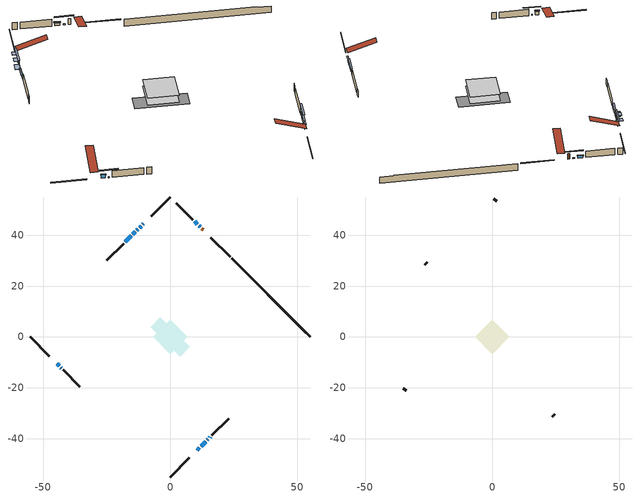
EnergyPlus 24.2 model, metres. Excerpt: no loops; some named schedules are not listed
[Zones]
conditioned space
 floor adiabatic (AdiabaticFloorConstruction): -6.69,0 0,6.69 6.69,0 0,-6.69 z1.07
 floor foundation (Slab1 construction): -7.72,3.84 -3.84,7.72 7.72,-3.84 3.84,-7.72 z-1.37
 wall outside (RimJoist1 construction): 0,-55.01 7.56,-47.45 / -55.01,0 -47.45,-7.56 / 0,55.01 -7.56,47.45 / 23.49,31.52 15.93,39.08 z1.07:1.37
 wall outside (AdiabaticWallConstruction 1): 12.9,42.11 12.42,42.6 z1.07:3.1
 wall outside (AdiabaticWallConstruction): -10.59,44.42 -10.76,44.25 / -12.7,42.31 -13.08,41.93 z1.07:2.72; 10.59,-44.42 11.49,-43.52 / 12.14,-42.87 13.93,-41.08 z1.07:2.52; -44.42,-10.59 -43.62,-11.39 / -15.3,39.71 -17.68,37.33 z1.07:2.35; 11.76,43.25 11.34,43.67 / -11.41,43.6 -12.04,42.97 / 14.58,-40.43 14.8,-40.21 / -42.97,-12.04 -42.76,-12.25 z1.07:1.41; -13.73,41.28 -14.65,40.36 z1.07:1.43; 15.45,-39.56 15.73,-39.28 z1.07:2.29; 10.68,44.33 9.57,45.45 z1.07:1.98
 wall outside (Wall1 construction): 16.38,-38.63 22.93,-32.08 / -42.1,-12.91 -35.55,-19.46 / -18.33,36.68 -24.89,30.13 / 8.91,46.1 2.36,52.65 z1.07:3.51
 wall foundation (FoundationWall1 construction): 24.15,30.86,-1.37 24.15,30.86,1.07 51.92,3.09,1.07 51.92,3.09,0.91 55.01,0,0.91 55.01,0,-1.37
 window (WindowConstruction 5): -10.59,44.42 -10.76,44.25 z1.07:2.72
 window (WindowConstruction 2): 10.59,-44.42 11.49,-43.52 z1.07:2.51
 window (WindowConstruction 3): 12.14,-42.87 13.93,-41.08 z1.07:2.51
 window (WindowConstruction 4): -44.42,-10.59 -43.63,-11.39 z1.07:2.35
 window (WindowConstruction 9): 11.76,43.25 11.34,43.67 z1.07:1.41
 window (WindowConstruction 10): -11.41,43.6 -12.04,42.97 z1.07:1.41
 window (WindowConstruction 11): 14.58,-40.43 14.79,-40.22 z1.07:1.41
 window (WindowConstruction 6): -12.7,42.31 -13.08,41.93 z1.07:2.72
 window (WindowConstruction 12): -42.97,-12.04 -42.76,-12.25 z1.07:1.41
 window (WindowConstruction 7): -13.73,41.28 -14.65,40.36 z1.07:1.43
 window (WindowConstruction 8): 15.45,-39.56 15.73,-39.28 z1.07:2.29
 window (WindowConstruction): 10.68,44.33 9.57,45.44 z1.07:1.98
 window (WindowConstruction 1): -15.31,39.71 -17.68,37.33 z1.07:2.35
 door (Door): 12.9,42.12 12.42,42.59 z1.07:3.1
 ceiling adiabatic (AdiabaticFloorConstruction): 0,-6.69 6.69,0 0,6.69 -6.69,0 z1.07
attic - vented
 floor to conditioned space (Floor1 construction Reversed): -6.69,0 0,6.69 6.69,0 0,-6.69 z3.51
 wall outside (Wall2 construction): 23.59,-31.42 24.64,-30.37 / -34.89,-20.12 -33.85,-21.16 / -25.54,29.47 -26.59,28.42 / 1.7,53.31 0.66,54.35 z1.07:3.51
 roof outside (Roof1 construction): 9.94,-45.07,3.51 3.42,-38.55,6.58 1.7,-40.27,6.58 8.22,-46.79,3.51; -45.07,-9.94,3.51 -38.55,-3.42,6.58 -40.27,-1.7,6.58 -46.79,-8.22,3.51; -9.94,45.07,3.51 -3.42,38.55,6.58 -1.7,40.27,6.58 -8.22,46.79,3.51; 13.55,41.46,3.51 7.03,34.94,6.58 8.75,33.22,6.58 15.27,39.74,3.51
shading: -11.19,43.82 -10.16,44.85 -11.24,45.92 -12.26,44.9 z3.33; 11.63,-43.38 10.45,-44.56 10.74,-44.85 11.92,-43.67 z2.72; 14.07,-40.94 12,-43.01 12.29,-43.3 14.36,-41.23 z2.72; -43.48,-11.53 -44.56,-10.45 -44.85,-10.74 -43.77,-11.82 z2.55; 9.47,45.54 13.63,41.39 13.92,41.68 9.76,45.83 z4.05; -13.91,41.1 -9.55,45.46 -9.84,45.76 -14.2,41.39 z4.05; 16.66,-38.35 12.72,-42.29 13.01,-42.58 16.95,-38.64 z4.05; -13.51,41.5 -12.27,42.74 -13.34,43.82 -14.58,42.58 z3.33; -40.89,-14.12 -44.83,-10.18 -45.13,-10.47 -41.18,-14.41 z4.05; -15.08,39.93 -13.3,41.71 -14.38,42.78 -16.15,41.01 z2.04; 9.42,45.59 10.82,44.19 11.12,44.48 9.71,45.88 z2.18; -17.82,37.19 -15.16,39.85 -15.45,40.14 -18.11,37.48 z2.55
[Building]
Building 1: Terrain=Suburbs
[Site:Location]
Montreal Mirabel Intl AP_QC: Latitude {deg}=45.68; Longitude {deg}=-74.03; Time Zone {hr}=-5; Elevation {m}=82; Keep Site Location Information=Yes
[Site:GroundTemperature:Shallow]
0.642858, -1.75623, -1.94836, -0.80987, 3.76054, 8.30966, 12.2535, 14.7518, 14.9641, 12.9321, 9.08883, 4.67926
[Site:WaterMainsTemperature]
Calculation Method=Schedule; Temperature Schedule=mains temperature schedule
[Material] Roughness=Rough; Thermal Absorptance=0.9
Name | Thickness {m} | Conductivity {W/m-K} | Density {kg/m3} | Specific Heat {J/kg-K} | Solar Absorptance | Visible Absorptance
asphalt or fiberglass shingles | 0.00635 | 0.162714 | 1121.4 | 1465.45 | 0.4 | 0.4
ceiling loosefill ins | 0.169333 | 0.0480833 | 16.02 | 1046.75 | 0.7 | 0.7
ceiling stud and cavity | 0.1397 | 0.137499 | 65.682 | 1177.47 | 0.7 | 0.7
concrete 4.0 in. | 0.1016 | 1.803125 | 2242.8 | 837.4 | 0.7 | 0.7
concrete 8.0 in. | 0.2032 | 1.803125 | 2242.8 | 837.4 | 0.7 | 0.7
door material | 0.04445 | 0.053851 | 512.64 | 1214.23 | 0.7 | 0.7
exterior vertical ins | 0.064558 | 0.029427 | 32.04 | 1214.23 | 0.7 | 0.7
floor covering | 0.0127 | 0.0433444 | 54.468 | 1339.84 | 0.6 | 0.6
floor rigid ins; wall rigid ins 1 | 0.512978 | 0.029427 | 32.04 | 1214.23 | 0.7 | 0.7
floor stud and cavity | 0.1397 | 1.75129 | 37.0049 | 1207.88 | 0.7 | 0.7
furniture material conditioned space 1 | 0.1524 | 0.115458 | 640.8 | 1214.23 | 0.6 | 0.6
gypsum board | 0.0127 | 0.160291 | 801 | 837.4 | 0.6 | 0.6
gypsum board 1 | 0.0127 | 0.160291 | 801 | 837.4 | 0.7 | 0.7
osb sheathing 0.5 in. | 0.0127 | 0.115458 | 512.64 | 1214.23 | 0.7 | 0.7
osb sheathing 0.75 in. | 0.01905 | 0.115458 | 512.64 | 1214.23 | 0.7 | 0.7
osb sheathing 2.0 in. | 0.0508 | 0.115458 | 512.64 | 1214.23 | 0.7 | 0.7
rim joist rigid ins; wall rigid ins | 0.051816 | 0.029427 | 32.04 | 1214.23 | 0.7 | 0.7
rim joist stud and cavity | 0.0508 | 0.0344034 | 125.044 | 1163.47 | 0.6 | 0.6
wall stud and cavity | 0.1397 | 0.160281 | 139.0536 | 1170.24 | 0.7 | 0.7
wall stud and cavity 1 | 0.0889 | 6.1454 | 50.32683 | 1063.81 | 0.6 | 0.6
wall stud and cavity 2 | 0.0889 | 0.380278 | 52.3479 | 1209.89 | 0.7 | 0.7
wall stud and cavity 3 | 0.0889 | 0.391764 | 83.0341 | 1211.67 | 0.7 | 0.7
wood siding | 0.0254 | 0.102417 | 544.68 | 1172.36 | 0.4 | 0.4
wood siding 1 | 0.00254 | 0.102417 | 544.68 | 1172.36 | 0.4 | 0.4
wood siding 2; wood siding 3; wood siding 4 | 0.0254 | 0.102417 | 544.68 | 1172.36 | 0.7 | 0.7
[WindowMaterial:SimpleGlazingSystem]
Name | U-Factor {W/m2-K} | Solar Heat Gain Coefficient
WindowMaterial | 4.65085 | 0.66
WindowMaterial 1 | 4.13529 | 0.69
WindowMaterial 2 | 1.936198 | 0.35
WindowMaterial 3 | 3.991634 | 0.69
WindowMaterial 4 | 6.853346 | 0.53
WindowMaterial 5 | 4.98472 | 0.64
WindowMaterial 6 | 5.83755 | 0.59
WindowMaterial 7 | 5.521855 | 0.61
WindowMaterial 8 | 8.076955 | 0.45
[Construction]
AdiabaticFloorConstruction: floor stud and cavity, floor rigid ins, osb sheathing 0.75 in., floor covering
AdiabaticWallConstruction: wood siding 3, wall rigid ins 1, wall stud and cavity 2, gypsum board
AdiabaticWallConstruction 1: wood siding 4, wall rigid ins 1, wall stud and cavity 2, gypsum board
Door: door material
Floor1 construction Reversed: gypsum board, ceiling stud and cavity, ceiling loosefill ins
FoundationWall1 construction: concrete 8.0 in., gypsum board 1
furniture construction conditioned space 1: furniture material conditioned space 1
PartitionWallConstruction: gypsum board, wall stud and cavity 3, gypsum board
RimJoist1 construction: wood siding 2, rim joist rigid ins, osb sheathing 2.0 in., rim joist stud and cavity
Roof1 construction: asphalt or fiberglass shingles
Slab1 construction: concrete 4.0 in.
Wall1 construction: wood siding, wall rigid ins, osb sheathing 0.5 in., wall stud and cavity, gypsum board
Wall2 construction: wood siding 1, wall stud and cavity 1
WindowConstruction: WindowMaterial
WindowConstruction 1; WindowConstruction 4: WindowMaterial 1
WindowConstruction 10; WindowConstruction 11; WindowConstruction 12; WindowConstruction 9: WindowMaterial 8
WindowConstruction 2: WindowMaterial 2
WindowConstruction 3: WindowMaterial 3
WindowConstruction 5: WindowMaterial 4
WindowConstruction 6: WindowMaterial 5
WindowConstruction 7: WindowMaterial 6
WindowConstruction 8: WindowMaterial 7
[Zone] Multiplier=1; Part of Total Floor Area=Yes
Name | Volume {m3}
attic - vented | 44.7303
conditioned space | 464.5
[Space]
Name | Zone | Volume {m3}
attic - vented 1 | attic - vented | 44.7303
conditioned space 1 | conditioned space | 464.5
[ZoneInfiltration:EffectiveLeakageArea]
infil attic - vented 1: Zone or Space=attic - vented 1; Schedule=Always On Discrete; Effective Air Leakage Area {cm2}=4137.23; Stack Coefficient=0.000383316; Wind Coefficient=1.32281e-05
[ZoneMixing]
whole house fan mix: Zone or Space=attic - vented; Schedule=Always On Continuous; Design Flow Rate Calculation Method=Flow/Zone; Design Flow Rate {m3/s}=0; Source Zone or Space=conditioned space
[SurfaceProperty:ExposedFoundationPerimeter]
Slab1: Exposed Perimeter Calculation Method=TotalExposedPerimeter; Total Exposed Perimeter {m}=43.648
[InternalMass] Zone or ZoneList=conditioned space; Space or SpaceList=conditioned space 1
Name | Construction | Surface Area {m2}
furniture mass conditioned space 1 | furniture construction conditioned space 1 | 71.6961
partition wall mass | PartitionWallConstruction | 179.24
[Lights]
interior lighting: Zone or ZoneList or Space or SpaceList=conditioned space 1; Schedule=interior lighting schedule; Design Level Calculation Method=LightingLevel; Lighting Level {W}=343.2; Return Air Fraction=0; Fraction Radiant=0.6; Fraction Visible=0.2; Fraction Replaceable=1
[People]
occupants: Zone or ZoneList or Space or SpaceList=conditioned space 1; Number of People Schedule=occupants schedule; Number of People Calculation Method=People; Number of People=3; Fraction Radiant=0.314171; Sensible Heat Fraction=0.56303; Activity Level Schedule=occupants activity schedule; Carbon Dioxide Generation Rate {m3/s-W}=0; Enable ASHRAE 55 Comfort Warnings=No; Mean Radiant Temperature Calculation Type=EnclosureAveraged
[ElectricEquipment] Zone or ZoneList or Space or SpaceList=conditioned space 1; Design Level Calculation Method=EquipmentLevel
Name | Schedule | Design Level {W} | Fraction Latent | Fraction Radiant | Fraction Lost
clothes dryer | clothes dryer schedule | 140.772 | 0.015 | 0.081 | 0.85
clothes washer | clothes washer schedule | 32.1985 | 0.03 | 0.162 | 0.7
cooking range | cooking range schedule | 215.147 | 0.08 | 0.432 | 0.2
dishwasher | dishwasher schedule | 66.8632 | 0.3 | 0.18 | 0.4
fridge | fridge schedule | 72.9452 | 0 | 0.6 | 0
mech vent bath fan 0 | mech vent bath fan 0 schedule | 50.2 | 0 | 0 | 1
mech vent house fan | mech vent house fan schedule | 19.9167 | 0 | 0 | 0.5
mech vent house fan cfis | mech vent house fan cfis schedule | 0 | 0 | 0 | 0
mech vent range fan 0 | mech vent range fan 0 schedule | 57 | 0 | 0 | 1
misc plug loads | misc plug loads schedule | 494.7 | 0.045 | 0.513 | 0.1
whole house fan | Always On Discrete | 0 | 0 | 0 | 1
[OtherEquipment] Zone or ZoneList or Space or SpaceList=conditioned space 1; Design Level Calculation Method=EquipmentLevel
Name | Fuel Type | Schedule | Design Level {W} | Fraction Latent | Fraction Radiant | Fraction Lost
clothes dryer 1 | Electricity | clothes dryer schedule | 0 | 0.015 | 0.081 | 0.85
cooking range 1 | Electricity | cooking range schedule | 0 | 0.08 | 0.432 | 0.2
general water use latent | None | general water use schedule | 62.594 | 1 | 0 | 0
general water use sensible | None | general water use schedule | -61.6891 | 0 | 0.6 | 0
mech vent house fan latent load | None | Always On Discrete | 0 | 1 | 0 | 0
mech vent house fan sensible load | None | Always On Discrete | 0 | 0 | 0 | 0
water heater energy adjustment1 | Electricity | Always On Discrete | 0.01 | 0 | 0 | 1
[ZoneInfiltration:DesignFlowRate] Zone or ZoneList or Space or SpaceList=conditioned space 1; Schedule=Always On Discrete; Design Flow Rate Calculation Method=Flow/Zone; Design Flow Rate {m3/s}=0
infil flow; natural vent flow; whole house fan flow
[Foundation:Kiva]
Foundation Kiva 1: Initial Indoor Air Temperature {C}=18; Wall Height Above Grade {m}=1.06997; Wall Depth Below Slab {m}=0.2032; Custom Block Material Name 1=exterior vertical ins; Custom Block Depth 1 {m}=2.43998; Custom Block X Position 1 {m}=0.2159; Custom Block Z Position 1 {m}=0
[Foundation:Kiva:Settings]
Soil Conductivity {W/m-K}=0.849921; Soil Density {kg/m3}=1842.3; Soil Specific Heat {J/kg-K}=418.7; Ground Solar Absorptivity=0.9; Ground Thermal Absorptivity=0.9; Ground Surface Roughness {m}=0.03; Far-Field Width {m}=40; Deep-Ground Boundary Condition=ZeroFlux; Deep-Ground Depth {m}=40; Minimum Cell Dimension {m}=0.2; Maximum Cell Growth Coefficient=3; Simulation Timestep=Timestep
[Exterior:Lights]
exterior lighting: Schedule=exterior lighting schedule; Design Level {W}=75.6
[Schedule:Constant]
Name | Hourly Value
Always On Continuous; mech vent house fan schedule; mech vent house fan cfis schedule; Always On Discrete | 1
occupants activity schedule | 117.228
fridge schedule | 0
[Schedule:Week:Daily]
interior lighting schedule Week Rule - Jan1-Jan27: interior lighting schedule day, interior lighting schedule day, interior lighting schedule day, interior lighting schedule day, interior lighting schedule day, interior lighting schedule day, interior lighting schedule day, interior lighting schedule default day, interior lighting schedule default day, interior lighting schedule default day, interior lighting schedule default day, interior lighting schedule default day
interior lighting schedule Week Rule - Jan28-Feb3: interior lighting schedule day, interior lighting schedule day, interior lighting schedule day, interior lighting schedule day, interior lighting schedule day 1, interior lighting schedule day 1, interior lighting schedule day 1, interior lighting schedule default day, interior lighting schedule default day, interior lighting schedule default day, interior lighting schedule default day, interior lighting schedule default day
interior lighting schedule Week Rule - Feb4-Feb24: interior lighting schedule day 1, interior lighting schedule day 1, interior lighting schedule day 1, interior lighting schedule day 1, interior lighting schedule day 1, interior lighting schedule day 1, interior lighting schedule day 1, interior lighting schedule default day, interior lighting schedule default day, interior lighting schedule default day, interior lighting schedule default day, interior lighting schedule default day
interior lighting schedule Week Rule - Feb25-Mar3: interior lighting schedule day 1, interior lighting schedule day 1, interior lighting schedule day 1, interior lighting schedule day 1, interior lighting schedule day 2, interior lighting schedule day 2, interior lighting schedule day 2, interior lighting schedule default day, interior lighting schedule default day, interior lighting schedule default day, interior lighting schedule default day, interior lighting schedule default day
interior lighting schedule Week Rule - Mar4-Mar31: interior lighting schedule day 2, interior lighting schedule day 2, interior lighting schedule day 2, interior lighting schedule day 2, interior lighting schedule day 2, interior lighting schedule day 2, interior lighting schedule day 2, interior lighting schedule default day, interior lighting schedule default day, interior lighting schedule default day, interior lighting schedule default day, interior lighting schedule default day
interior lighting schedule Week Rule - Apr1-Apr28: interior lighting schedule day 3, interior lighting schedule day 3, interior lighting schedule day 3, interior lighting schedule day 3, interior lighting schedule day 3, interior lighting schedule day 3, interior lighting schedule day 3, interior lighting schedule default day, interior lighting schedule default day, interior lighting schedule default day, interior lighting schedule default day, interior lighting schedule default day
interior lighting schedule Week Rule - Apr29-May5: interior lighting schedule day 3, interior lighting schedule day 3, interior lighting schedule day 4, interior lighting schedule day 4, interior lighting schedule day 4, interior lighting schedule day 4, interior lighting schedule day 4, interior lighting schedule default day, interior lighting schedule default day, interior lighting schedule default day, interior lighting schedule default day, interior lighting schedule default day
interior lighting schedule Week Rule - May6-May26: interior lighting schedule day 4, interior lighting schedule day 4, interior lighting schedule day 4, interior lighting schedule day 4, interior lighting schedule day 4, interior lighting schedule day 4, interior lighting schedule day 4, interior lighting schedule default day, interior lighting schedule default day, interior lighting schedule default day, interior lighting schedule default day, interior lighting schedule default day
interior lighting schedule Week Rule - May27-Jun2: interior lighting schedule day 4, interior lighting schedule day 4, interior lighting schedule day 4, interior lighting schedule day 4, interior lighting schedule day 4, interior lighting schedule day 5, interior lighting schedule day 5, interior lighting schedule default day, interior lighting schedule default day, interior lighting schedule default day, interior lighting schedule default day, interior lighting schedule default day
interior lighting schedule Week Rule - Jun3-Jun30: interior lighting schedule day 5, interior lighting schedule day 5, interior lighting schedule day 5, interior lighting schedule day 5, interior lighting schedule day 5, interior lighting schedule day 5, interior lighting schedule day 5, interior lighting schedule default day, interior lighting schedule default day, interior lighting schedule default day, interior lighting schedule default day, interior lighting schedule default day
interior lighting schedule Week Rule - Jul1-Jul28: interior lighting schedule day 6, interior lighting schedule day 6, interior lighting schedule day 6, interior lighting schedule day 6, interior lighting schedule day 6, interior lighting schedule day 6, interior lighting schedule day 6, interior lighting schedule default day, interior lighting schedule default day, interior lighting schedule default day, interior lighting schedule default day, interior lighting schedule default day
interior lighting schedule Week Rule - Jul29-Aug4: interior lighting schedule day 6, interior lighting schedule day 6, interior lighting schedule day 6, interior lighting schedule day 7, interior lighting schedule day 7, interior lighting schedule day 7, interior lighting schedule day 7, interior lighting schedule default day, interior lighting schedule default day, interior lighting schedule default day, interior lighting schedule default day, interior lighting schedule default day
interior lighting schedule Week Rule - Aug5-Aug25: interior lighting schedule day 7, interior lighting schedule day 7, interior lighting schedule day 7, interior lighting schedule day 7, interior lighting schedule day 7, interior lighting schedule day 7, interior lighting schedule day 7, interior lighting schedule default day, interior lighting schedule default day, interior lighting schedule default day, interior lighting schedule default day, interior lighting schedule default day
interior lighting schedule Week Rule - Aug26-Sep1: interior lighting schedule day 7, interior lighting schedule day 7, interior lighting schedule day 7, interior lighting schedule day 7, interior lighting schedule day 7, interior lighting schedule day 7, interior lighting schedule day 8, interior lighting schedule default day, interior lighting schedule default day, interior lighting schedule default day, interior lighting schedule default day, interior lighting schedule default day
interior lighting schedule Week Rule - Sep2-Sep29: interior lighting schedule day 8, interior lighting schedule day 8, interior lighting schedule day 8, interior lighting schedule day 8, interior lighting schedule day 8, interior lighting schedule day 8, interior lighting schedule day 8, interior lighting schedule default day, interior lighting schedule default day, interior lighting schedule default day, interior lighting schedule default day, interior lighting schedule default day
interior lighting schedule Week Rule - Sep30-Oct6: interior lighting schedule day 8, interior lighting schedule day 9, interior lighting schedule day 9, interior lighting schedule day 9, interior lighting schedule day 9, interior lighting schedule day 9, interior lighting schedule day 9, interior lighting schedule default day, interior lighting schedule default day, interior lighting schedule default day, interior lighting schedule default day, interior lighting schedule default day
interior lighting schedule Week Rule - Oct7-Oct27: interior lighting schedule day 9, interior lighting schedule day 9, interior lighting schedule day 9, interior lighting schedule day 9, interior lighting schedule day 9, interior lighting schedule day 9, interior lighting schedule day 9, interior lighting schedule default day, interior lighting schedule default day, interior lighting schedule default day, interior lighting schedule default day, interior lighting schedule default day
interior lighting schedule Week Rule - Oct28-Nov3: interior lighting schedule day 9, interior lighting schedule day 9, interior lighting schedule day 9, interior lighting schedule day 9, interior lighting schedule day 10, interior lighting schedule day 10, interior lighting schedule day 10, interior lighting schedule default day, interior lighting schedule default day, interior lighting schedule default day, interior lighting schedule default day, interior lighting schedule default day
interior lighting schedule Week Rule - Nov4-Nov24: interior lighting schedule day 10, interior lighting schedule day 10, interior lighting schedule day 10, interior lighting schedule day 10, interior lighting schedule day 10, interior lighting schedule day 10, interior lighting schedule day 10, interior lighting schedule default day, interior lighting schedule default day, interior lighting schedule default day, interior lighting schedule default day, interior lighting schedule default day
interior lighting schedule Week Rule - Nov25-Dec1: interior lighting schedule day 10, interior lighting schedule day 10, interior lighting schedule day 10, interior lighting schedule day 10, interior lighting schedule day 10, interior lighting schedule day 10, interior lighting schedule day 11, interior lighting schedule default day, interior lighting schedule default day, interior lighting schedule default day, interior lighting schedule default day, interior lighting schedule default day
interior lighting schedule Week Rule - Dec2-Dec31: interior lighting schedule day 11, interior lighting schedule day 11, interior lighting schedule day 11, interior lighting schedule day 11, interior lighting schedule day 11, interior lighting schedule day 11, interior lighting schedule day 11, interior lighting schedule default day, interior lighting schedule default day, interior lighting schedule default day, interior lighting schedule default day, interior lighting schedule default day
occupants schedule Week Rule - Jan1-Dec31: occupants schedule day, occupants schedule day, occupants schedule day, occupants schedule day, occupants schedule day, occupants schedule day, occupants schedule day, occupants schedule default day, occupants schedule default day, occupants schedule default day, occupants schedule default day, occupants schedule default day
clothes dryer schedule Week Rule - Jan1-Dec31: clothes dryer schedule day, clothes dryer schedule day, clothes dryer schedule day, clothes dryer schedule day, clothes dryer schedule day, clothes dryer schedule day, clothes dryer schedule day, clothes dryer schedule default day, clothes dryer schedule default day, clothes dryer schedule default day, clothes dryer schedule default day, clothes dryer schedule default day
clothes washer schedule Week Rule - Jan1-Dec31: clothes washer schedule day, clothes washer schedule day, clothes washer schedule day, clothes washer schedule day, clothes washer schedule day, clothes washer schedule day, clothes washer schedule day, clothes washer schedule default day, clothes washer schedule default day, clothes washer schedule default day, clothes washer schedule default day, clothes washer schedule default day
cooking range schedule Week Rule - Jan1-Dec31: cooking range schedule day, cooking range schedule day, cooking range schedule day, cooking range schedule day, cooking range schedule day, cooking range schedule day, cooking range schedule day, cooking range schedule default day, cooking range schedule default day, cooking range schedule default day, cooking range schedule default day, cooking range schedule default day
dishwasher schedule Week Rule - Jan1-Dec31: dishwasher schedule day, dishwasher schedule day, dishwasher schedule day, dishwasher schedule day, dishwasher schedule day, dishwasher schedule day, dishwasher schedule day, dishwasher schedule default day, dishwasher schedule default day, dishwasher schedule default day, dishwasher schedule default day, dishwasher schedule default day
mech vent bath fan 0 schedule Week Rule - Jan1-Dec31: mech vent bath fan 0 schedule day, mech vent bath fan 0 schedule day, mech vent bath fan 0 schedule day, mech vent bath fan 0 schedule day, mech vent bath fan 0 schedule day, mech vent bath fan 0 schedule day, mech vent bath fan 0 schedule day, mech vent bath fan 0 schedule default day, mech vent bath fan 0 schedule default day, mech vent bath fan 0 schedule default day, mech vent bath fan 0 schedule default day, mech vent bath fan 0 schedule default day
mech vent range fan 0 schedule Week Rule - Jan1-Dec31: mech vent range fan 0 schedule day, mech vent range fan 0 schedule day, mech vent range fan 0 schedule day, mech vent range fan 0 schedule day, mech vent range fan 0 schedule day, mech vent range fan 0 schedule day, mech vent range fan 0 schedule day, mech vent range fan 0 schedule default day, mech vent range fan 0 schedule default day, mech vent range fan 0 schedule default day, mech vent range fan 0 schedule default day, mech vent range fan 0 schedule default day
misc plug loads schedule Week Rule - Jan1-Dec31: misc plug loads schedule day, misc plug loads schedule day, misc plug loads schedule day, misc plug loads schedule day, misc plug loads schedule day, misc plug loads schedule day, misc plug loads schedule day, misc plug loads schedule default day, misc plug loads schedule default day, misc plug loads schedule default day, misc plug loads schedule default day, misc plug loads schedule default day
general water use schedule Week Rule - Jan1-Dec31: general water use schedule day, general water use schedule day, general water use schedule day, general water use schedule day, general water use schedule day, general water use schedule day, general water use schedule day, general water use schedule default day, general water use schedule default day, general water use schedule default day, general water use schedule default day, general water use schedule default day
exterior lighting schedule Week Rule - Jan1-Jan27: exterior lighting schedule day, exterior lighting schedule day, exterior lighting schedule day, exterior lighting schedule day, exterior lighting schedule day, exterior lighting schedule day, exterior lighting schedule day, exterior lighting schedule default day, exterior lighting schedule default day, exterior lighting schedule default day, exterior lighting schedule default day, exterior lighting schedule default day
exterior lighting schedule Week Rule - Jan28-Feb3: exterior lighting schedule day, exterior lighting schedule day, exterior lighting schedule day, exterior lighting schedule day, exterior lighting schedule day 1, exterior lighting schedule day 1, exterior lighting schedule day 1, exterior lighting schedule default day, exterior lighting schedule default day, exterior lighting schedule default day, exterior lighting schedule default day, exterior lighting schedule default day
exterior lighting schedule Week Rule - Feb4-Feb24: exterior lighting schedule day 1, exterior lighting schedule day 1, exterior lighting schedule day 1, exterior lighting schedule day 1, exterior lighting schedule day 1, exterior lighting schedule day 1, exterior lighting schedule day 1, exterior lighting schedule default day, exterior lighting schedule default day, exterior lighting schedule default day, exterior lighting schedule default day, exterior lighting schedule default day
exterior lighting schedule Week Rule - Feb25-Mar3: exterior lighting schedule day 1, exterior lighting schedule day 1, exterior lighting schedule day 1, exterior lighting schedule day 1, exterior lighting schedule day 2, exterior lighting schedule day 2, exterior lighting schedule day 2, exterior lighting schedule default day, exterior lighting schedule default day, exterior lighting schedule default day, exterior lighting schedule default day, exterior lighting schedule default day
exterior lighting schedule Week Rule - Mar4-Mar31: exterior lighting schedule day 2, exterior lighting schedule day 2, exterior lighting schedule day 2, exterior lighting schedule day 2, exterior lighting schedule day 2, exterior lighting schedule day 2, exterior lighting schedule day 2, exterior lighting schedule default day, exterior lighting schedule default day, exterior lighting schedule default day, exterior lighting schedule default day, exterior lighting schedule default day
exterior lighting schedule Week Rule - Apr1-Apr28: exterior lighting schedule day 3, exterior lighting schedule day 3, exterior lighting schedule day 3, exterior lighting schedule day 3, exterior lighting schedule day 3, exterior lighting schedule day 3, exterior lighting schedule day 3, exterior lighting schedule default day, exterior lighting schedule default day, exterior lighting schedule default day, exterior lighting schedule default day, exterior lighting schedule default day
exterior lighting schedule Week Rule - Apr29-May5: exterior lighting schedule day 3, exterior lighting schedule day 3, exterior lighting schedule day 4, exterior lighting schedule day 4, exterior lighting schedule day 4, exterior lighting schedule day 4, exterior lighting schedule day 4, exterior lighting schedule default day, exterior lighting schedule default day, exterior lighting schedule default day, exterior lighting schedule default day, exterior lighting schedule default day
exterior lighting schedule Week Rule - May6-May26: exterior lighting schedule day 4, exterior lighting schedule day 4, exterior lighting schedule day 4, exterior lighting schedule day 4, exterior lighting schedule day 4, exterior lighting schedule day 4, exterior lighting schedule day 4, exterior lighting schedule default day, exterior lighting schedule default day, exterior lighting schedule default day, exterior lighting schedule default day, exterior lighting schedule default day
exterior lighting schedule Week Rule - May27-Jun2: exterior lighting schedule day 4, exterior lighting schedule day 4, exterior lighting schedule day 4, exterior lighting schedule day 4, exterior lighting schedule day 4, exterior lighting schedule day 5, exterior lighting schedule day 5, exterior lighting schedule default day, exterior lighting schedule default day, exterior lighting schedule default day, exterior lighting schedule default day, exterior lighting schedule default day
exterior lighting schedule Week Rule - Jun3-Jun30: exterior lighting schedule day 5, exterior lighting schedule day 5, exterior lighting schedule day 5, exterior lighting schedule day 5, exterior lighting schedule day 5, exterior lighting schedule day 5, exterior lighting schedule day 5, exterior lighting schedule default day, exterior lighting schedule default day, exterior lighting schedule default day, exterior lighting schedule default day, exterior lighting schedule default day
exterior lighting schedule Week Rule - Jul1-Jul28: exterior lighting schedule day 6, exterior lighting schedule day 6, exterior lighting schedule day 6, exterior lighting schedule day 6, exterior lighting schedule day 6, exterior lighting schedule day 6, exterior lighting schedule day 6, exterior lighting schedule default day, exterior lighting schedule default day, exterior lighting schedule default day, exterior lighting schedule default day, exterior lighting schedule default day
exterior lighting schedule Week Rule - Jul29-Aug4: exterior lighting schedule day 6, exterior lighting schedule day 6, exterior lighting schedule day 6, exterior lighting schedule day 7, exterior lighting schedule day 7, exterior lighting schedule day 7, exterior lighting schedule day 7, exterior lighting schedule default day, exterior lighting schedule default day, exterior lighting schedule default day, exterior lighting schedule default day, exterior lighting schedule default day
exterior lighting schedule Week Rule - Aug5-Aug25: exterior lighting schedule day 7, exterior lighting schedule day 7, exterior lighting schedule day 7, exterior lighting schedule day 7, exterior lighting schedule day 7, exterior lighting schedule day 7, exterior lighting schedule day 7, exterior lighting schedule default day, exterior lighting schedule default day, exterior lighting schedule default day, exterior lighting schedule default day, exterior lighting schedule default day
exterior lighting schedule Week Rule - Aug26-Sep1: exterior lighting schedule day 7, exterior lighting schedule day 7, exterior lighting schedule day 7, exterior lighting schedule day 7, exterior lighting schedule day 7, exterior lighting schedule day 7, exterior lighting schedule day 8, exterior lighting schedule default day, exterior lighting schedule default day, exterior lighting schedule default day, exterior lighting schedule default day, exterior lighting schedule default day
exterior lighting schedule Week Rule - Sep2-Sep29: exterior lighting schedule day 8, exterior lighting schedule day 8, exterior lighting schedule day 8, exterior lighting schedule day 8, exterior lighting schedule day 8, exterior lighting schedule day 8, exterior lighting schedule day 8, exterior lighting schedule default day, exterior lighting schedule default day, exterior lighting schedule default day, exterior lighting schedule default day, exterior lighting schedule default day
exterior lighting schedule Week Rule - Sep30-Oct6: exterior lighting schedule day 8, exterior lighting schedule day 9, exterior lighting schedule day 9, exterior lighting schedule day 9, exterior lighting schedule day 9, exterior lighting schedule day 9, exterior lighting schedule day 9, exterior lighting schedule default day, exterior lighting schedule default day, exterior lighting schedule default day, exterior lighting schedule default day, exterior lighting schedule default day
exterior lighting schedule Week Rule - Oct7-Oct27: exterior lighting schedule day 9, exterior lighting schedule day 9, exterior lighting schedule day 9, exterior lighting schedule day 9, exterior lighting schedule day 9, exterior lighting schedule day 9, exterior lighting schedule day 9, exterior lighting schedule default day, exterior lighting schedule default day, exterior lighting schedule default day, exterior lighting schedule default day, exterior lighting schedule default day
exterior lighting schedule Week Rule - Oct28-Nov3: exterior lighting schedule day 9, exterior lighting schedule day 9, exterior lighting schedule day 9, exterior lighting schedule day 9, exterior lighting schedule day 10, exterior lighting schedule day 10, exterior lighting schedule day 10, exterior lighting schedule default day, exterior lighting schedule default day, exterior lighting schedule default day, exterior lighting schedule default day, exterior lighting schedule default day
exterior lighting schedule Week Rule - Nov4-Nov24: exterior lighting schedule day 10, exterior lighting schedule day 10, exterior lighting schedule day 10, exterior lighting schedule day 10, exterior lighting schedule day 10, exterior lighting schedule day 10, exterior lighting schedule day 10, exterior lighting schedule default day, exterior lighting schedule default day, exterior lighting schedule default day, exterior lighting schedule default day, exterior lighting schedule default day
exterior lighting schedule Week Rule - Nov25-Dec1: exterior lighting schedule day 10, exterior lighting schedule day 10, exterior lighting schedule day 10, exterior lighting schedule day 10, exterior lighting schedule day 10, exterior lighting schedule day 10, exterior lighting schedule day 11, exterior lighting schedule default day, exterior lighting schedule default day, exterior lighting schedule default day, exterior lighting schedule default day, exterior lighting schedule default day
[Schedule:Year]
interior lighting schedule: interior lighting schedule Week Rule - Jan1-Jan27, 1, 1, 1, 27, interior lighting schedule Week Rule - Jan28-Feb3, 1, 28, 2, 3, interior lighting schedule Week Rule - Feb4-Feb24, 2, 4, 2, 24, interior lighting schedule Week Rule - Feb25-Mar3, 2, 25, 3, 3, interior lighting schedule Week Rule - Mar4-Mar31, 3, 4, 3, 31, interior lighting schedule Week Rule - Apr1-Apr28, 4, 1, 4, 28, interior lighting schedule Week Rule - Apr29-May5, 4, 29, 5, 5, interior lighting schedule Week Rule - May6-May26, 5, 6, 5, 26, interior lighting schedule Week Rule - May27-Jun2, 5, 27, 6, 2, interior lighting schedule Week Rule - Jun3-Jun30, 6, 3, 6, 30, interior lighting schedule Week Rule - Jul1-Jul28, 7, 1, 7, 28, interior lighting schedule Week Rule - Jul29-Aug4, 7, 29, 8, 4, interior lighting schedule Week Rule - Aug5-Aug25, 8, 5, 8, 25, interior lighting schedule Week Rule - Aug26-Sep1, 8, 26, 9, 1, interior lighting schedule Week Rule - Sep2-Sep29, 9, 2, 9, 29, interior lighting schedule Week Rule - Sep30-Oct6, 9, 30, 10, 6, interior lighting schedule Week Rule - Oct7-Oct27, 10, 7, 10, 27, interior lighting schedule Week Rule - Oct28-Nov3, 10, 28, 11, 3, interior lighting schedule Week Rule - Nov4-Nov24, 11, 4, 11, 24, interior lighting schedule Week Rule - Nov25-Dec1, 11, 25, 12, 1, interior lighting schedule Week Rule - Dec2-Dec31, 12, 2, 12, 31
occupants schedule: occupants schedule Week Rule - Jan1-Dec31, 1, 1, 12, 31
clothes dryer schedule: clothes dryer schedule Week Rule - Jan1-Dec31, 1, 1, 12, 31
clothes washer schedule: clothes washer schedule Week Rule - Jan1-Dec31, 1, 1, 12, 31
cooking range schedule: cooking range schedule Week Rule - Jan1-Dec31, 1, 1, 12, 31
dishwasher schedule: dishwasher schedule Week Rule - Jan1-Dec31, 1, 1, 12, 31
mech vent bath fan 0 schedule: mech vent bath fan 0 schedule Week Rule - Jan1-Dec31, 1, 1, 12, 31
mech vent range fan 0 schedule: mech vent range fan 0 schedule Week Rule - Jan1-Dec31, 1, 1, 12, 31
misc plug loads schedule: misc plug loads schedule Week Rule - Jan1-Dec31, 1, 1, 12, 31
general water use schedule: general water use schedule Week Rule - Jan1-Dec31, 1, 1, 12, 31
exterior lighting schedule: exterior lighting schedule Week Rule - Jan1-Jan27, 1, 1, 1, 27, exterior lighting schedule Week Rule - Jan28-Feb3, 1, 28, 2, 3, exterior lighting schedule Week Rule - Feb4-Feb24, 2, 4, 2, 24, exterior lighting schedule Week Rule - Feb25-Mar3, 2, 25, 3, 3, exterior lighting schedule Week Rule - Mar4-Mar31, 3, 4, 3, 31, exterior lighting schedule Week Rule - Apr1-Apr28, 4, 1, 4, 28, exterior lighting schedule Week Rule - Apr29-May5, 4, 29, 5, 5, exterior lighting schedule Week Rule - May6-May26, 5, 6, 5, 26, exterior lighting schedule Week Rule - May27-Jun2, 5, 27, 6, 2, exterior lighting schedule Week Rule - Jun3-Jun30, 6, 3, 6, 30, exterior lighting schedule Week Rule - Jul1-Jul28, 7, 1, 7, 28, exterior lighting schedule Week Rule - Jul29-Aug4, 7, 29, 8, 4, exterior lighting schedule Week Rule - Aug5-Aug25, 8, 5, 8, 25, exterior lighting schedule Week Rule - Aug26-Sep1, 8, 26, 9, 1, exterior lighting schedule Week Rule - Sep2-Sep29, 9, 2, 9, 29, exterior lighting schedule Week Rule - Sep30-Oct6, 9, 30, 10, 6, exterior lighting schedule Week Rule - Oct7-Oct27, 10, 7, 10, 27, exterior lighting schedule Week Rule - Oct28-Nov3, 10, 28, 11, 3, exterior lighting schedule Week Rule - Nov4-Nov24, 11, 4, 11, 24, exterior lighting schedule Week Rule - Nov25-Dec1, 11, 25, 12, 1, exterior lighting schedule Week Rule - Dec2-Dec31, 12, 2, 12, 31
[Schedule:Compact]
mains temperature schedule: Through: 01/01, For: AllDays, Until: 24:00, 5.61444, Through: 01/02, For: AllDays, Until: 24:00, 5.535, Through: 01/03, For: AllDays, Until: 24:00, 5.45667, Through: 01/04, For: AllDays, Until: 24:00, 5.37944, Through: 01/05, For: AllDays, Until: 24:00, 5.30333, Through: 01/06, For: AllDays, Until: 24:00, 5.22889, Through: 01/07, For: AllDays, Until: 24:00, 5.15611, Through: 01/08, For: AllDays, Until: 24:00, 5.08389, Through: 01/09, For: AllDays, Until: 24:00, 5.01333, Through: 01/10, For: AllDays, Until: 24:00, 4.94444, Through: 01/11, For: AllDays, Until: 24:00, 4.87667, Through: 01/12, For: AllDays, Until: 24:00, 4.81056, Through: 01/13, For: AllDays, Until: 24:00, 4.74556, Through: 01/14, For: AllDays, Until: 24:00, 4.68222, Through: 01/15, For: AllDays, Until: 24:00, 4.62056, Through: 01/16, For: AllDays, Until: 24:00, 4.56, Through: 01/17, For: AllDays, Until: 24:00, 4.50111, Through: 01/18, For: AllDays, Until: 24:00, 4.44389, Through: 01/19, For: AllDays, Until: 24:00, 4.38778, Through: 01/20, For: AllDays, Until: 24:00, 4.33389, Through: 01/21, For: AllDays, Until: 24:00, 4.28111, Through: 01/22, For: AllDays, Until: 24:00, 4.23, Through: 01/23, For: AllDays, Until: 24:00, 4.18056, Through: 01/24, For: AllDays, Until: 24:00, 4.13278, Through: 01/25, For: AllDays, Until: 24:00, 4.08667, Through: 01/26, For: AllDays, Until: 24:00, 4.04222, Through: 01/27, For: AllDays, Until: 24:00, 3.99944, Through: 01/28, For: AllDays, Until: 24:00, 3.95833, Through: 01/29, For: AllDays, Until: 24:00, 3.91889, Through: 01/30, For: AllDays, Until: 24:00, 3.88111, Through: 01/31, For: AllDays, Until: 24:00, 3.845, Through: 02/01, For: AllDays, Until: 24:00, 3.81056, Through: 02/02, For: AllDays, Until: 24:00, 3.77778, Through: 02/03, For: AllDays, Until: 24:00, 3.74722, Through: 02/04, For: AllDays, Until: 24:00, 3.71833, Through: 02/05, For: AllDays, Until: 24:00, 3.69056, Through: 02/06, For: AllDays, Until: 24:00, 3.66556, Through: 02/07, For: AllDays, Until: 24:00, 3.64167, Through: 02/08, For: AllDays, Until: 24:00, 3.61944, Through: 02/09, For: AllDays, Until: 24:00, 3.59944, Through: 02/10, For: AllDays, Until: 24:00, 3.58111, Through: 02/11, For: AllDays, Until: 24:00, 3.56444, Through: 02/12, For: AllDays, Until: 24:00, 3.55, Through: 02/13, For: AllDays, Until: 24:00, 3.53667, Through: 02/14, For: AllDays, Until: 24:00, 3.52556, Through: 02/15, For: AllDays, Until: 24:00, 3.51667, Through: 02/16, For: AllDays, Until: 24:00, 3.50889, Through: 02/17, For: AllDays, Until: 24:00, 3.50333, Through: 02/18, For: AllDays, Until: 24:00, 3.49944, Through: 02/19, For: AllDays, Until: 24:00, 3.49778, Through: 02/20, For: AllDays, Until: 24:00, 3.49778, Through: 02/21, For: AllDays, Until: 24:00, 3.49944, Through: 02/22, For: AllDays, Until: 24:00, 3.50278, Through: 02/23, For: AllDays, Until: 24:00, 3.50833, Through: 02/24, For: AllDays, Until: 24:00, 3.515, Through: 02/25, For: AllDays, Until: 24:00, 3.52444, Through: 02/26, For: AllDays, Until: 24:00, 3.535, Through: 02/27, For: AllDays, Until: 24:00, 3.54778, Through: 02/28, For: AllDays, Until: 24:00, 3.56222, Through: 03/01, For: AllDays, Until: 24:00, 3.57833, Through: 03/02, For: AllDays, Until: 24:00, 3.59667, Through: 03/03, For: AllDays, Until: 24:00, 3.61667, Through: 03/04, For: AllDays, Until: 24:00, 3.63833, Through: 03/05, For: AllDays, Until: 24:00, 3.66167, Through: 03/06, For: AllDays, Until: 24:00, 3.68667, Through: 03/07, For: AllDays, Until: 24:00, 3.71389, Through: 03/08, For: AllDays, Until: 24:00, 3.74278, Through: 03/09, For: AllDays, Until: 24:00, 3.77333, Through: 03/10, For: AllDays, Until: 24:00, 3.80556, Through: 03/11, For: AllDays, Until: 24:00, 3.83944, Through: 03/12, For: AllDays, Until: 24:00, 3.87556, Through: 03/13, For: AllDays, Until: 24:00, 3.91278, Through: 03/14, For: AllDays, Until: 24:00, 3.95222, Through: 03/15, For: AllDays, Until: 24:00, 3.99278, Through: 03/16, For: AllDays, Until: 24:00, 4.03556, Through: 03/17, For: AllDays, Until: 24:00, 4.08, Through: 03/18, For: AllDays, Until: 24:00, 4.12556, Through: 03/19, For: AllDays, Until: 24:00, 4.17333, Through: 03/20, For: AllDays, Until: 24:00, 4.22278, Through: 03/21, For: AllDays, Until: 24:00, 4.27333, Through: 03/22, For: AllDays, Until: 24:00, 4.32556, Through: 03/23, For: AllDays, Until: 24:00, 4.38, Through: 03/24, For: AllDays, Until: 24:00, 4.43556, Through: 03/25, For: AllDays, Until: 24:00, 4.49222, Through: 03/26, For: AllDays, Until: 24:00, 4.55111, Through: 03/27, For: AllDays, Until: 24:00, 4.61111, Through: 03/28, For: AllDays, Until: 24:00, 4.67278, Through: 03/29, For: AllDays, Until: 24:00, 4.73611, Through: 03/30, For: AllDays, Until: 24:00, 4.80056, Through: 03/31, For: AllDays, Until: 24:00, 4.86667, Through: 04/01, For: AllDays, Until: 24:00, 4.93444, Through: 04/02, For: AllDays, Until: 24:00, 5.00333, Through: 04/03, For: AllDays, Until: 24:00, 5.07333, Through: 04/04, For: AllDays, Until: 24:00, 5.145, Through: 04/05, For: AllDays, Until: 24:00, 5.21833, Through: 04/06, For: AllDays, Until: 24:00, 5.29222, Through: 04/07, For: AllDays, Until: 24:00, 5.36778, Through: 04/08, For: AllDays, Until: 24:00, 5.445, Through: 04/09, For: AllDays, Until: 24:00, 5.52333, Through: 04/10, For: AllDays, Until: 24:00, 5.60222, Through: 04/11, For: AllDays, Until: 24:00, 5.68278, Through: 04/12, For: AllDays, Until: 24:00, 5.765, Through: 04/13, For: AllDays, Until: 24:00, 5.84778, Through: 04/14, For: AllDays, Until: 24:00, 5.93167, Through: 04/15, For: AllDays, Until: 24:00, 6.01722, Through: 04/16, For: AllDays, Until: 24:00, 6.10333, Through: 04/17, For: AllDays, Until: 24:00, 6.19056, Through: 04/18, For: AllDays, Until: 24:00, 6.27889, Through: 04/19, For: AllDays, Until: 24:00, 6.36833, Through: 04/20, For: AllDays, Until: 24:00, 6.45833, Through: 04/21, For: AllDays, Until: 24:00, 6.55, Through: 04/22, For: AllDays, Until: 24:00, 6.64222, Through: 04/23, For: AllDays, Until: 24:00, 6.735, Through: 04/24, For: AllDays, Until: 24:00, 6.82944, Through: 04/25, For: AllDays, Until: 24:00, 6.92389, Through: 04/26, For: AllDays, Until: 24:00, 7.01944, Through: 04/27, For: AllDays, Until: 24:00, 7.11611, Through: 04/28, For: AllDays, Until: 24:00, 7.21333, Through: 04/29, For: AllDays, Until: 24:00, 7.31111, Through: 04/30, For: AllDays, Until: 24:00, 7.41, Through: 05/01, For: AllDays, Until: 24:00, 7.50944, Through: 05/02, For: AllDays, Until: 24:00, 7.60889, Through: 05/03, For: AllDays, Until: 24:00, 7.71, Through: 05/04, For: AllDays, Until: 24:00, 7.81111, Through: 05/05, For: AllDays, Until: 24:00, 7.91278, Through: 05/06, For: AllDays, Until: 24:00, 8.015, Through: 05/07, For: AllDays, Until: 24:00, 8.11778, Through: 05/08, For: AllDays, Until: 24:00, 8.22056, Through: 05/09, For: AllDays, Until: 24:00, 8.32444, Through: 05/10, For: AllDays, Until: 24:00, 8.42833, Through: 05/11, For: AllDays, Until: 24:00, 8.53278, Through: 05/12, For: AllDays, Until: 24:00, 8.63722, Through: 05/13, For: AllDays, Until: 24:00, 8.74222, Through: 05/14, For: AllDays, Until: 24:00, 8.84778, Through: 05/15, For: AllDays, Until: 24:00, 8.95333, Through: 05/16, For: AllDays, Until: 24:00, 9.05889, Through: 05/17, For: AllDays, Until: 24:00, 9.165, Through: 05/18, For: AllDays, Until: 24:00, 9.27111, Through: 05/19, For: AllDays, Until: 24:00, 9.37722, Through: 05/20, For: AllDays, Until: 24:00, 9.48389, Through: 05/21, For: AllDays, Until: 24:00, 9.59, Through: 05/22, For: AllDays, Until: 24:00, 9.69667, Through: 05/23, For: AllDays, Until: 24:00, 9.80278, Through: 05/24, For: AllDays, Until: 24:00, 9.90944, Through: 05/25, For: AllDays, Until: 24:00, 10.0156, Through: 05/26, For: AllDays, Until: 24:00, 10.1217, Through: 05/27, For: AllDays, Until: 24:00, 10.2278, Through: 05/28, For: AllDays, Until: 24:00, 10.3339, Through: 05/29, For: AllDays, Until: 24:00, 10.4394, Through: 05/30, For: AllDays, Until: 24:00, 10.545, Through: 05/31, For: AllDays, Until: 24:00, 10.65, Through: 06/01, For: AllDays, Until: 24:00, 10.755, Through: 06/02, For: AllDays, Until: 24:00, 10.86, Through: 06/03, For: AllDays, Until: 24:00, 10.9639, Through: 06/04, For: AllDays, Until: 24:00, 11.0678, Through: 06/05, For: AllDays, Until: 24:00, 11.1717, Through: 06/06, For: AllDays, Until: 24:00, 11.2744, Through: 06/07, For: AllDays, Until: 24:00, 11.3772, Through: 06/08, For: AllDays, Until: 24:00, 11.4789, Through: 06/09, For: AllDays, Until: 24:00, 11.5806, Through: 06/10, For: AllDays, Until: 24:00, 11.6817, Through: 06/11, For: AllDays, Until: 24:00, 11.7822, Through: 06/12, For: AllDays, Until: 24:00, 11.8817, Through: 06/13, For: AllDays, Until: 24:00, 11.9811, Through: 06/14, For: AllDays, Until: 24:00, 12.0794, Through: 06/15, For: AllDays, Until: 24:00, 12.1772, Through: 06/16, For: AllDays, Until: 24:00, 12.2739, Through: 06/17, For: AllDays, Until: 24:00, 12.37, Through: 06/18, For: AllDays, Until: 24:00, 12.4656, Through: 06/19, For: AllDays, Until: 24:00, 12.56, Through: 06/20, For: AllDays, Until: 24:00, 12.6539, Through: 06/21, For: AllDays, Until: 24:00, 12.7467, Through: 06/22, For: AllDays, Until: 24:00, 12.8389, Through: 06/23, For: AllDays, Until: 24:00, 12.93, Through: 06/24, For: AllDays, Until: 24:00, 13.02, Through: 06/25, For: AllDays, Until: 24:00, 13.1089, Through: 06/26, For: AllDays, Until: 24:00, 13.1972, Through: 06/27, For: AllDays, Until: 24:00, 13.2839, Through: 06/28, For: AllDays, Until: 24:00, 13.37, Through: 06/29, For: AllDays, Until: 24:00, 13.455, Through: 06/30, For: AllDays, Until: 24:00, 13.5383, Through: 07/01, For: AllDays, Until: 24:00, 13.6211, Through: 07/02, For: AllDays, Until: 24:00, 13.7028, Through: 07/03, For: AllDays, Until: 24:00, 13.7828, Through: 07/04, For: AllDays, Until: 24:00, 13.8617, Through: 07/05, For: AllDays, Until: 24:00, 13.9394, Through: 07/06, For: AllDays, Until: 24:00, 14.0161, Through: 07/07, For: AllDays, Until: 24:00, 14.0911, Through: 07/08, For: AllDays, Until: 24:00, 14.165, Through: 07/09, For: AllDays, Until: 24:00, 14.2378, Through: 07/10, For: AllDays, Until: 24:00, 14.3089, Through: 07/11, For: AllDays, Until: 24:00, 14.3789, Through: 07/12, For: AllDays, Until: 24:00, 14.4472, Through: 07/13, For: AllDays, Until: 24:00, 14.5144, Through: 07/14, For: AllDays, Until: 24:00, 14.58, Through: 07/15, For: AllDays, Until: 24:00, 14.6444, Through: 07/16, For: AllDays, Until: 24:00, 14.7072, Through: 07/17, For: AllDays, Until: 24:00, 14.7683, Through: 07/18, For: AllDays, Until: 24:00, 14.8278, Through: 07/19, For: AllDays, Until: 24:00, 14.8861, Through: 07/20, For: AllDays, Until: 24:00, 14.9428, Through: 07/21, For: AllDays, Until: 24:00, 14.9978, Through: 07/22, For: AllDays, Until: 24:00, 15.0517, Through: 07/23, For: AllDays, Until: 24:00, 15.1033, Through: 07/24, For: AllDays, Until: 24:00, 15.1539, Through: 07/25, For: AllDays, Until: 24:00, 15.2028, Through: 07/26, For: AllDays, Until: 24:00, 15.2494, Through: 07/27, For: AllDays, Until: 24:00, 15.295, Through: 07/28, For: AllDays, Until: 24:00, 15.3389, Through: 07/29, For: AllDays, Until: 24:00, 15.3811, Through: 07/30, For: AllDays, Until: 24:00, 15.4211, Through: 07/31, For: AllDays, Until: 24:00, 15.46, Through: 08/01, For: AllDays, Until: 24:00, 15.4972, Through: 08/02, For: AllDays, Until: 24:00, 15.5322, Through: 08/03, For: AllDays, Until: 24:00, 15.5656, Through: 08/04, For: AllDays, Until: 24:00, 15.5978, Through: 08/05, For: AllDays, Until: 24:00, 15.6278, Through: 08/06, For: AllDays, Until: 24:00, 15.6561, Through: 08/07, For: AllDays, Until: 24:00, 15.6822, Through: 08/08, For: AllDays, Until: 24:00, 15.7072, Through: 08/09, For: AllDays, Until: 24:00, 15.73, Through: 08/10, For: AllDays, Until: 24:00, 15.7511, Through: 08/11, For: AllDays, Until: 24:00, 15.7706, Through: 08/12, For: AllDays, Until: 24:00, 15.7883, Through: 08/13, For: AllDays, Until: 24:00, 15.8039, Through: 08/14, For: AllDays, Until: 24:00, 15.8178, Through: 08/15, For: AllDays, Until: 24:00, 15.83, Through: 08/16, For: AllDays, Until: 24:00, 15.84, Through: 08/17, For: AllDays, Until: 24:00, 15.8489, Through: 08/18, For: AllDays, Until: 24:00, 15.8556, Through: 08/19, For: AllDays, Until: 24:00, 15.86, Through: 08/20, For: AllDays, Until: 24:00, 15.8633, Through: 08/21, For: AllDays, Until: 24:00, 15.8644, Through: 08/22, For: AllDays, Until: 24:00, 15.8633, Through: 08/23, For: AllDays, Until: 24:00, 15.8611, Through: 08/24, For: AllDays, Until: 24:00, 15.8567, Through: 08/25, For: AllDays, Until: 24:00, 15.8506, Through: 08/26, For: AllDays, Until: 24:00, 15.8428, Through: 08/27, For: AllDays, Until: 24:00, 15.8328, Through: 08/28, For: AllDays, Until: 24:00, 15.8211, Through: 08/29, For: AllDays, Until: 24:00, 15.8078, Through: 08/30, For: AllDays, Until: 24:00, 15.7922, Through: 08/31, For: AllDays, Until: 24:00, 15.7756, Through: 09/01, For: AllDays, Until: 24:00, 15.7567, Through: 09/02, For: AllDays, Until: 24:00, 15.7356, Through: 09/03, For: AllDays, Until: 24:00, 15.7133, Through: 09/04, For: AllDays, Until: 24:00, 15.6889, Through: 09/05, For: AllDays, Until: 24:00, 15.6628, Through: 09/06, For: AllDays, Until: 24:00, 15.635, Through: 09/07, For: AllDays, Until: 24:00, 15.6056, Through: 09/08, For: AllDays, Until: 24:00, 15.5744, Through: 09/09, For: AllDays, Until: 24:00, 15.5411, Through: 09/10, For: AllDays, Until: 24:00, 15.5061, Through: 09/11, For: AllDays, Until: 24:00, 15.47, Through: 09/12, For: AllDays, Until: 24:00, 15.4317, Through: 09/13, For: AllDays, Until: 24:00, 15.3917, Through: 09/14, For: AllDays, Until: 24:00, 15.35, Through: 09/15, For: AllDays, Until: 24:00, 15.3067, Through: 09/16, For: AllDays, Until: 24:00, 15.2617, Through: 09/17, For: AllDays, Until: 24:00, 15.215, Through: 09/18, For: AllDays, Until: 24:00, 15.1667, Through: 09/19, For: AllDays, Until: 24:00, 15.1167, Through: 09/20, For: AllDays, Until: 24:00, 15.065, Through: 09/21, For: AllDays, Until: 24:00, 15.0122, Through: 09/22, For: AllDays, Until: 24:00, 14.9572, Through: 09/23, For: AllDays, Until: 24:00, 14.9011, Through: 09/24, For: AllDays, Until: 24:00, 14.8433, Through: 09/25, For: AllDays, Until: 24:00, 14.7839, Through: 09/26, For: AllDays, Until: 24:00, 14.7233, Through: 09/27, For: AllDays, Until: 24:00, 14.6606, Through: 09/28, For: AllDays, Until: 24:00, 14.5972, Through: 09/29, For: AllDays, Until: 24:00, 14.5317, Through: 09/30, For: AllDays, Until: 24:00, 14.465, Through: 10/01, For: AllDays, Until: 24:00, 14.3967, Through: 10/02, For: AllDays, Until: 24:00, 14.3272, Through: 10/03, For: AllDays, Until: 24:00, 14.2567, Through: 10/04, For: AllDays, Until: 24:00, 14.1844, Through: 10/05, For: AllDays, Until: 24:00, 14.1106, Through: 10/06, For: AllDays, Until: 24:00, 14.0356, Through: 10/07, For: AllDays, Until: 24:00, 13.9594, Through: 10/08, For: AllDays, Until: 24:00, 13.8822, Through: 10/09, For: AllDays, Until: 24:00, 13.8033, Through: 10/10, For: AllDays, Until: 24:00, 13.7233, Through: 10/11, For: AllDays, Until: 24:00, 13.6422, Through: 10/12, For: AllDays, Until: 24:00, 13.56, Through: 10/13, For: AllDays, Until: 24:00, 13.4767, Through: 10/14, For: AllDays, Until: 24:00, 13.3922, Through: 10/15, For: AllDays, Until: 24:00, 13.3067, Through: 10/16, For: AllDays, Until: 24:00, 13.22, Through: 10/17, For: AllDays, Until: 24:00, 13.1322, Through: 10/18, For: AllDays, Until: 24:00, 13.0433, Through: 10/19, For: AllDays, Until: 24:00, 12.9533, Through: 10/20, For: AllDays, Until: 24:00, 12.8628, Through: 10/21, For: AllDays, Until: 24:00, 12.7711, Through: 10/22, For: AllDays, Until: 24:00, 12.6783, Through: 10/23, For: AllDays, Until: 24:00, 12.585, Through: 10/24, For: AllDays, Until: 24:00, 12.4906, Through: 10/25, For: AllDays, Until: 24:00, 12.395, Through: 10/26, For: AllDays, Until: 24:00, 12.2994, Through: 10/27, For: AllDays, Until: 24:00, 12.2022, Through: 10/28, For: AllDays, Until: 24:00, 12.105, Through: 10/29, For: AllDays, Until: 24:00, 12.0067, Through: 10/30, For: AllDays, Until: 24:00, 11.9078, Through: 10/31, For: AllDays, Until: 24:00, 11.8083, Through: 11/01, For: AllDays, Until: 24:00, 11.7078, Through: 11/02, For: AllDays, Until: 24:00, 11.6072, Through: 11/03, For: AllDays, Until: 24:00, 11.5056, Through: 11/04, For: AllDays, Until: 24:00, 11.4039, Through: 11/05, For: AllDays, Until: 24:00, 11.3011, Through: 11/06, For: AllDays, Until: 24:00, 11.1983, Through: 11/07, For: AllDays, Until: 24:00, 11.095, Through: 11/08, For: AllDays, Until: 24:00, 10.9911, Through: 11/09, For: AllDays, Until: 24:00, 10.8872, Through: 11/10, For: AllDays, Until: 24:00, 10.7822, Through: 11/11, For: AllDays, Until: 24:00, 10.6778, Through: 11/12, For: AllDays, Until: 24:00, 10.5722, Through: 11/13, For: AllDays, Until: 24:00, 10.4672, Through: 11/14, For: AllDays, Until: 24:00, 10.3611, Through: 11/15, For: AllDays, Until: 24:00, 10.2556, Through: 11/16, For: AllDays, Until: 24:00, 10.1494, Through: 11/17, For: AllDays, Until: 24:00, 10.0433, Through: 11/18, For: AllDays, Until: 24:00, 9.93722, Through: 11/19, For: AllDays, Until: 24:00, 9.83056, Through: 11/20, For: AllDays, Until: 24:00, 9.72444, Through: 11/21, For: AllDays, Until: 24:00, 9.61778, Through: 11/22, For: AllDays, Until: 24:00, 9.51167, Through: 11/23, For: AllDays, Until: 24:00, 9.405, Through: 11/24, For: AllDays, Until: 24:00, 9.29889, Through: 11/25, For: AllDays, Until: 24:00, 9.19278, Through: 11/26, For: AllDays, Until: 24:00, 9.08667, Through: 11/27, For: AllDays, Until: 24:00, 8.98111, Through: 11/28, For: AllDays, Until: 24:00, 8.875, Through: 11/29, For: AllDays, Until: 24:00, 8.77, Through: 11/30, For: AllDays, Until: 24:00, 8.665, Through: 12/01, For: AllDays, Until: 24:00, 8.56, Through: 12/02, For: AllDays, Until: 24:00, 8.45556, Through: 12/03, For: AllDays, Until: 24:00, 8.35111, Through: 12/04, For: AllDays, Until: 24:00, 8.24778, Through: 12/05, For: AllDays, Until: 24:00, 8.14444, Through: 12/06, For: AllDays, Until: 24:00, 8.04167, Through: 12/07, For: AllDays, Until: 24:00, 7.93889, Through: 12/08, For: AllDays, Until: 24:00, 7.83722, Through: 12/09, For: AllDays, Until: 24:00, 7.73611, Through: 12/10, For: AllDays, Until: 24:00, 7.63556, Through: 12/11, For: AllDays, Until: 24:00, 7.535, Through: 12/12, For: AllDays, Until: 24:00, 7.43556, Through: 12/13, For: AllDays, Until: 24:00, 7.33667, Through: 12/14, For: AllDays, Until: 24:00, 7.23889, Through: 12/15, For: AllDays, Until: 24:00, 7.14167, Through: 12/16, For: AllDays, Until: 24:00, 7.045, Through: 12/17, For: AllDays, Until: 24:00, 6.94889, Through: 12/18, For: AllDays, Until: 24:00, 6.85389, Through: 12/19, For: AllDays, Until: 24:00, 6.75944, Through: 12/20, For: AllDays, Until: 24:00, 6.66611, Through: 12/21, For: AllDays, Until: 24:00, 6.57389, Through: 12/22, For: AllDays, Until: 24:00, 6.48222, Through: 12/23, For: AllDays, Until: 24:00, 6.39167, Through: 12/24, For: AllDays, Until: 24:00, 6.30222, Through: 12/25, For: AllDays, Until: 24:00, 6.21333, Through: 12/26, For: AllDays, Until: 24:00, 6.12611, Through: 12/27, For: AllDays, Until: 24:00, 6.03944, Through: 12/28, For: AllDays, Until: 24:00, 5.95389, Through: 12/29, For: AllDays, Until: 24:00, 5.86944, Through: 12/30, For: AllDays, Until: 24:00, 5.78611, Through: 12/31, For: AllDays, Until: 24:00, 5.70444
